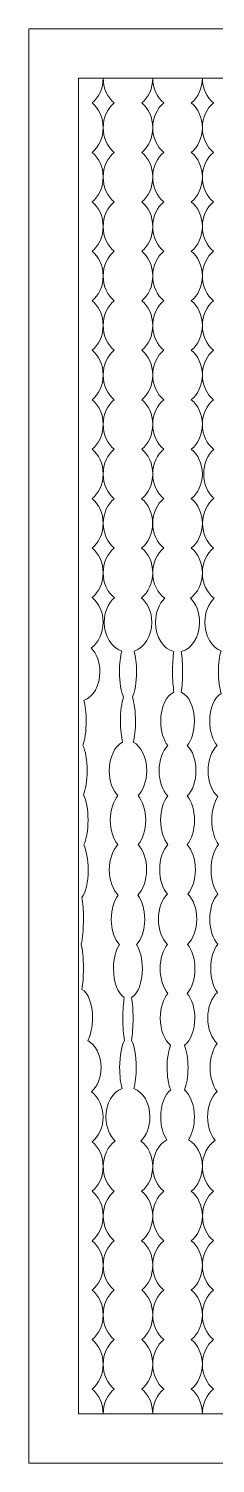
# Model space of a CAD drawing. Header units: inches. Extents: x 0 to 300, y 0 to 290.
# Drawn here: x 0 to 37.6, y 0 to 290 of the extents above; entities that cross this region are included whole.
import ezdxf

# ---------------------------------------------------------------- set-up
doc = ezdxf.new("R2010")
doc.units = ezdxf.units.IN
doc.header["$MEASUREMENT"] = 0
doc.layers.add('Layer 1', color=7, linetype='Continuous')

# ---------------------------------------------------------------- blocks, each defined once
blk = doc.blocks.new('block 3')
at = {"layer": 'Layer 1', "lineweight": 0}
blk.add_lwpolyline([(0, 290), (300, 290), (300, 0), (0, 0), (0, 290)], dxfattribs=at)
for points, knots in [([(12.76482963562012, 15), (14.11207962036133, 16.07492065429688), (15, 17.91302490234375), (15, 20), (15, 22.08697509765625), (14.11207962036133, 23.92507934570312), (12.76482963562012, 25), (14.11207962036133, 26.07492065429688), (15, 27.91302490234375), (15, 30), (15, 32.08697509765625), (14.11207962036133, 33.92507934570312), (12.76482963562012, 35), (14.11207962036133, 36.07492065429688), (15, 37.91302490234375), (15, 40), (15, 42.08697509765625), (14.11207962036133, 43.92507934570312), (12.76482963562012, 45), (14.11207962036133, 46.07492065429688), (15, 47.91302490234375), (15, 50), (15, 52.08697509765625), (14.11207962036133, 53.92507934570312), (12.76482963562012, 55), (14.11207962036133, 56.07492065429688), (15, 57.91302490234375), (15, 60), (15, 62.08697509765625), (14.11207962036133, 63.92507934570312), (12.76482963562012, 65), (14.11207962036133, 66.07492065429688), (15, 67.91302490234375), (15, 70), (15, 72.14881896972656), (14.05865955352783, 74.0338134765625), (12.64383983612061, 75.09355163574219), (13.82238006591797, 76.17967224121094), (14.59214973449707, 77.97238159179688), (14.59214973449707, 80), (14.59214973449707, 82.43341064453125), (13.48342990875244, 84.52847290039062), (11.89001941680908, 85.46986389160156), (12.49797916412354, 86.56991577148438), (12.88234901428223, 88.19151306152344), (12.88234901428223, 90), (12.88234901428223, 92.79122924804688), (11.9667387008667, 95.13729858398438), (10.72661876678467, 95.80772399902344), (10.90545845031738, 96.88929748535156), (11.01567840576172, 98.36860656738281), (11.01567840576172, 100), (11.01567840576172, 102.0760650634766), (10.83718872070312, 103.9058685302734), (10.56590843200684, 104.9830932617188), (10.84626865386963, 106.0555877685547), (11.03135871887207, 107.9020385742188), (11.03135871887207, 110), (11.03135871887207, 111.7341766357422), (10.90489864349365, 113.2964935302734), (10.7026891708374, 114.3919067382812), (11.44512939453125, 115.2531280517578), (11.97253894805908, 117.4392242431641), (11.97253894805908, 120), (11.97253894805908, 122.0926818847656), (11.62032890319824, 123.9351348876953), (11.0863790512085, 125.0088043212891), (11.61123943328857, 126.0849456787109), (11.95685863494873, 127.9187164306641), (11.95685863494873, 130), (11.95685863494873, 132.1607055664062), (11.58435821533203, 134.0546569824219), (11.0255184173584, 135.1110534667969), (11.47531890869141, 136.1988677978516), (11.7686185836792, 137.9832305908203), (11.7686185836792, 140), (11.7686185836792, 142.1691741943359), (11.42930889129639, 144.0694732666016), (10.92092895507812, 145.1234283447266), (11.32027912139893, 146.2123718261719), (11.58038902282715, 147.9908752441406), (11.58038902282715, 150), (11.58038902282715, 151.6374664306641), (11.40760898590088, 153.1217346191406), (11.12749862670898, 154.2043609619141), (12.97842884063721, 154.8904876708984), (14.34117889404297, 157.2252960205078), (14.34117889404297, 160), (14.34117889404297, 161.9901428222656), (13.64011859893799, 163.7539978027344), (12.56070899963379, 164.8455200195312), (14.02166938781738, 165.8929214477539), (14.99999904632568, 167.8093566894531), (14.99999904632568, 170), (14.99999904632568, 172.0869674682617), (14.11207866668701, 173.9250793457031), (12.76482963562012, 175), (14.11207962036133, 176.0749206542969), (15, 177.9130325317383), (15, 180), (15, 182.0869674682617), (14.11207962036133, 183.9250793457031), (12.76482963562012, 185), (14.11207962036133, 186.0749206542969), (15, 187.9130325317383), (15, 190), (15, 192.0869674682617), (14.11207962036133, 193.9250793457031), (12.76482963562012, 195), (14.11207962036133, 196.0749206542969), (15, 197.9130325317383), (15, 200), (15, 202.0869674682617), (14.11207962036133, 203.9250793457031), (12.76482963562012, 205), (14.11207962036133, 206.0749206542969), (15, 207.9130325317383), (15, 210), (15, 212.0869674682617), (14.11207962036133, 213.9250793457031), (12.76482963562012, 215), (14.11207962036133, 216.0749206542969), (15, 217.9130325317383), (15, 220), (15, 222.0869674682617), (14.11207962036133, 223.9250793457031), (12.76482963562012, 225), (14.11207962036133, 226.0749206542969), (15, 227.913028717041), (15, 230), (15, 232.086971282959), (14.11207962036133, 233.9250793457031), (12.76482963562012, 235), (14.11207962036133, 236.0749206542969), (15, 237.913028717041), (15, 240), (15, 242.086971282959), (14.11207962036133, 243.9250793457031), (12.76482963562012, 245), (14.11207962036133, 246.0749206542969), (15, 247.913028717041), (15, 250), (15, 252.086971282959), (14.11207962036133, 253.9250793457031), (12.76482963562012, 255), (14.11207962036133, 256.0749206542969), (15, 257.913028717041), (15, 260), (15, 262.0869693756104), (14.11207962036133, 263.9250793457031), (12.76482963562012, 265), (14.11207962036133, 266.0749206542969), (15, 267.9130306243896), (15, 270), (15, 272.0869693756104), (14.11207962036133, 273.9250793457031), (12.76482963562012, 275), (14.11207962036133, 276.0749197006226), (15, 277.9130296707153), (15, 280), (15, 277.9130296707153), (15.88792037963867, 276.0749197006226), (17.23517036437988, 275), (15.88792037963867, 273.9250793457031), (15, 272.0869693756104), (15, 270), (15, 267.9130306243896), (15.88792037963867, 266.0749206542969), (17.23517036437988, 265), (15.88792037963867, 263.9250793457031), (15, 262.0869693756104), (15, 260), (15, 257.913028717041), (15.88792037963867, 256.0749206542969), (17.23517036437988, 255), (15.88792037963867, 253.9250793457031), (15, 252.086971282959), (15, 250), (15, 247.913028717041), (15.88792037963867, 246.0749206542969), (17.23517036437988, 245), (15.88792037963867, 243.9250793457031), (15, 242.086971282959), (15, 240), (15, 237.913028717041), (15.88792037963867, 236.0749206542969), (17.23517036437988, 235), (15.88792037963867, 233.9250793457031), (15, 232.086971282959), (15, 230), (15, 227.913028717041), (15.88792037963867, 226.0749206542969), (17.23517036437988, 225), (15.88792037963867, 223.9250793457031), (15, 222.0869674682617), (15, 220), (15, 217.9130325317383), (15.88792037963867, 216.0749206542969), (17.23517036437988, 215), (15.88792037963867, 213.9250793457031), (15, 212.0869674682617), (15, 210), (15, 207.9130325317383), (15.88792037963867, 206.0749206542969), (17.23517036437988, 205), (15.88792037963867, 203.9250793457031), (15, 202.0869674682617), (15, 200), (15, 197.9085311889648), (15.89175987243652, 196.0670013427734), (17.2438907623291, 194.9930572509766), (15.90993118286133, 193.9171752929688), (15.03137111663818, 192.0824890136719), (15.03137111663818, 190), (15.03137111663818, 187.9175186157227), (15.90993118286133, 186.0828170776367), (17.2438907623291, 185.0069427490234), (15.89176082611084, 183.9330062866211), (15.00000095367432, 182.0914764404297), (15.00000095367432, 180), (15.00000095367432, 177.8830184936523), (15.91364097595215, 176.0221099853516), (17.29357147216797, 174.9541091918945), (16.03180122375488, 173.8732299804688), (15.2039213180542, 172.0575714111328), (15.2039213180542, 170), (15.2039213180542, 167.2180938720703), (16.7172908782959, 164.8783721923828), (18.7702808380127, 164.1990509033203), (18.46602058410645, 163.1168823242188), (18.2784309387207, 161.6347961425781), (18.2784309387207, 160), (18.2784309387207, 157.8207397460938), (18.61179161071777, 155.912841796875), (19.1104907989502, 154.8619079589844), (18.72990989685059, 153.7716979980469), (18.48235130310059, 152.0001373291016), (18.48235130310059, 150), (18.48235130310059, 148.3417510986328), (18.65250205993652, 146.8406219482422), (18.92755126953125, 145.7546234130859), (17.3642406463623, 145.0203399658203), (16.2235221862793, 142.7218170166016), (16.2235221862793, 140), (16.2235221862793, 137.8729095458984), (16.92020225524902, 136.0043334960938), (17.97080230712891, 134.9388580322266), (17.03835296630859, 133.856201171875), (16.42744255065918, 132.0479125976562), (16.42744255065918, 130), (16.42744255065918, 127.9492034912109), (17.04007339477539, 126.1387023925781), (17.9747428894043, 125.0565643310547), (16.93100357055664, 123.9903106689453), (16.23920249938965, 122.1240386962891), (16.23920249938965, 120), (16.23920249938965, 117.8326263427734), (16.95951271057129, 115.9336547851562), (18.03904342651367, 114.8791961669922), (17.18667411804199, 113.7904815673828), (16.6313533782959, 112.0107574462891), (16.6313533782959, 110), (16.6313533782959, 107.8065338134766), (17.29218292236328, 105.8879547119141), (18.27858352661133, 104.8414611816406), (17.55562400817871, 103.7496185302734), (17.08625411987305, 101.9876861572266), (17.08625411987305, 100), (17.08625411987305, 97.21101379394531), (18.01033401489258, 94.86648559570312), (19.26240348815918, 94.19389343261719), (19.08063316345215, 93.11216735839844), (18.96860313415527, 91.63218688964844), (18.96860313415527, 90), (18.96860313415527, 88.20011901855469), (19.10483360290527, 86.58535766601562), (19.32058334350586, 85.48561096191406), (18.73430252075195, 84.55198669433594), (18.32546424865723, 82.44706726074219), (18.32546424865723, 80), (18.32546424865723, 78.35530090332031), (18.51015472412109, 76.86515808105469), (18.80926513671875, 75.78132629394531), (16.93797492980957, 75.07752990722656), (15.56467533111572, 72.75572204589844), (15.56467533111572, 70), (15.56467533111572, 67.9957275390625), (16.2911262512207, 66.22099304199219), (17.40727615356445, 65.13134765625), (15.964035987854, 64.07901000976562), (14.99997615814209, 62.17460632324219), (14.99997615814209, 60), (14.99997615814209, 57.91078186035156), (15.88981628417969, 56.07096862792969), (17.2394962310791, 54.99653625488281), (15.89890670776367, 53.921142578125), (15.01566600799561, 52.08473205566406), (15.01566600799561, 50), (15.01566600799561, 47.91526794433594), (15.89890575408936, 46.07887268066406), (17.2394962310791, 45.00346374511719), (15.88981628417969, 43.92903137207031), (14.99997615814209, 42.08921813964844), (14.99997615814209, 40), (14.99997615814209, 37.91302490234375), (15.88789653778076, 36.07492065429688), (17.23514556884766, 35), (15.88789558410645, 33.92507934570312), (14.99997520446777, 32.08697509765625), (14.99997520446777, 30), (14.99997520446777, 27.91302490234375), (15.88789558410645, 26.07492065429688), (17.23514556884766, 25), (15.88789558410645, 23.92507934570312), (14.99997520446777, 22.08697509765625), (14.99997520446777, 20), (14.99997520446777, 17.91302490234375), (15.88789558410645, 16.07492065429688), (17.23514556884766, 15), (15.88789558410645, 13.92507934570312), (14.99997520446777, 12.08697509765625), (14.99997520446777, 10), (14.99997520446777, 10), (24.99997520446777, 10), (24.99997520446777, 10), (24.99997520446777, 12.08697509765625), (24.1120548248291, 13.92507934570312), (22.76480484008789, 15), (24.1120548248291, 16.07492065429688), (24.99997520446777, 17.91302490234375), (24.99997520446777, 20), (24.99997520446777, 22.08697509765625), (24.1120548248291, 23.92507934570312), (22.76480484008789, 25), (24.1120548248291, 26.07492065429688), (24.99997520446777, 27.91302490234375), (24.99997520446777, 30), (24.99997520446777, 32.08697509765625), (24.1120548248291, 33.92507934570312), (22.76480484008789, 35), (24.1120548248291, 36.07492065429688), (24.99997520446777, 37.91302490234375), (24.99997520446777, 40), (24.99997520446777, 42.08921813964844), (24.11013603210449, 43.92903137207031), (22.76045608520508, 45.00346374511719), (24.10104560852051, 46.078857421875), (24.98428535461426, 47.91526794433594), (24.98428535461426, 50), (24.98428535461426, 52.08473205566406), (24.10104560852051, 53.92112731933594), (22.76045608520508, 54.99653625488281), (24.11013603210449, 56.07096862792969), (24.99997711181641, 57.91078186035156), (24.99997711181641, 60), (24.99997711181641, 62.17460632324219), (24.03590774536133, 64.07902526855469), (22.59267807006836, 65.13134765625), (23.70881843566895, 66.22099304199219), (24.43527793884277, 67.9957275390625), (24.43527793884277, 70), (24.43527793884277, 72.75572204589844), (23.06197738647461, 75.07752990722656), (21.19068717956543, 75.78132629394531), (21.48980712890625, 76.86517333984375), (21.67448806762695, 78.35530090332031), (21.67448806762695, 80), (21.67448806762695, 82.44706726074219), (21.26564788818359, 84.55197143554688), (20.67936897277832, 85.48561096191406), (20.89511871337891, 86.58535766601562), (21.03134918212891, 88.20013427734375), (21.03134918212891, 90), (21.03134918212891, 91.6322021484375), (20.91931915283203, 93.1121826171875), (20.737548828125, 94.19389343261719), (21.9896183013916, 94.86648559570312), (22.91369819641113, 97.21101379394531), (22.91369819641113, 100), (22.91369819641113, 101.9876861572266), (22.44432830810547, 103.7496337890625), (21.72136878967285, 104.8414611816406), (22.7077693939209, 105.8879547119141), (23.36859893798828, 107.8065185546875), (23.36859893798828, 110), (23.36859893798828, 112.0107421875), (22.81327819824219, 113.7904663085938), (21.96090888977051, 114.8791961669922), (23.04043960571289, 115.9336700439453), (23.76074981689453, 117.8326416015625), (23.76074981689453, 120), (23.76074981689453, 122.1240539550781), (23.06895065307617, 123.9903259277344), (22.02520942687988, 125.0565643310547), (22.95987892150879, 126.1386871337891), (23.572509765625, 127.9491882324219), (23.572509765625, 130), (23.572509765625, 132.0479125976562), (22.96159934997559, 133.856201171875), (22.02915000915527, 134.9388580322266), (23.07975006103516, 136.0043334960938), (23.77643013000488, 137.8729095458984), (23.77643013000488, 140), (23.77643013000488, 142.7218170166016), (22.63570976257324, 145.0203399658203), (21.0723991394043, 145.7546234130859), (21.34744834899902, 146.8406219482422), (21.51759910583496, 148.3417510986328), (21.51759910583496, 150), (21.51759910583496, 152.0001525878906), (21.27005004882812, 153.7717132568359), (20.88945960998535, 154.8619079589844), (21.38814926147461, 155.9128265380859), (21.72151947021484, 157.8207244873047), (21.72151947021484, 160), (21.72151947021484, 161.6347961425781), (21.53392028808594, 163.1168823242188), (21.22966957092285, 164.1990509033203), (23.28265953063965, 164.8783721923828), (24.79603004455566, 167.2180938720703), (24.79603004455566, 170), (24.79603004455566, 172.0575561523438), (23.96814918518066, 173.8732299804688), (22.70638084411621, 174.9541091918945), (24.08631134033203, 176.0221176147461), (24.99995040893555, 177.8830184936523), (24.99995040893555, 180), (24.99995040893555, 182.0914688110352), (24.10819053649902, 183.9329986572266), (22.75605964660645, 185.0069427490234), (24.09001922607422, 186.0828247070312), (24.96858024597168, 187.9175109863281), (24.96858024597168, 190), (24.96858024597168, 192.0824813842773), (24.09002113342285, 193.9171829223633), (22.75605964660645, 194.9930572509766), (24.10819053649902, 196.0669937133789), (24.99995040893555, 197.9085235595703), (24.99995040893555, 200), (24.99995040893555, 202.0869674682617), (24.11203002929688, 203.9250793457031), (22.76478004455566, 205), (24.11203002929688, 206.0749206542969), (24.99995040893555, 207.9130325317383), (24.99995040893555, 210), (24.99995040893555, 212.0869674682617), (24.11203002929688, 213.9250793457031), (22.76478004455566, 215), (24.11203002929688, 216.0749206542969), (24.99995040893555, 217.9130325317383), (24.99995040893555, 220), (24.99995040893555, 222.0869674682617), (24.11203002929688, 223.9250793457031), (22.76478004455566, 225), (24.11203002929688, 226.0749206542969), (24.99995040893555, 227.913028717041), (24.99995040893555, 230), (24.99995040893555, 232.086971282959), (24.11203002929688, 233.9250793457031), (22.76478004455566, 235), (24.11203002929688, 236.0749206542969), (24.99995040893555, 237.913028717041), (24.99995040893555, 240), (24.99995040893555, 242.086971282959), (24.11203002929688, 243.9250793457031), (22.76478004455566, 245), (24.11203002929688, 246.0749206542969), (24.99995040893555, 247.913028717041), (24.99995040893555, 250), (24.99995040893555, 252.086971282959), (24.11203002929688, 253.9250793457031), (22.76478004455566, 255), (24.11203002929688, 256.0749206542969), (24.99995040893555, 257.913028717041), (24.99995040893555, 260), (24.99995040893555, 262.0869693756104), (24.11203002929688, 263.9250793457031), (22.76478004455566, 265), (24.11203002929688, 266.0749206542969), (24.99995040893555, 267.9130306243896), (24.99995040893555, 270), (24.99995040893555, 272.0869693756104), (24.11203002929688, 273.9250793457031), (22.76478004455566, 275), (24.11203002929688, 276.0749197006226), (24.99995040893555, 277.9130296707153), (24.99995040893555, 280), (24.99995040893555, 280), (9.999950408935547, 280), (9.999950408935547, 280), (9.999950408935547, 280), (9.999950408935547, 10), (9.999950408935547, 10), (9.999950408935547, 10), (14.99995040893555, 10), (14.99995040893555, 10), (14.99995040893555, 12.08697509765625), (14.11203002929688, 13.92507934570312), (12.76478004455566, 15), (12.76478004455566, 15), (12.76482963562012, 15), (12.76482963562012, 15)], [0, 0, 0, 0, 1, 1, 1, 2, 2, 2, 3, 3, 3, 4, 4, 4, 5, 5, 5, 6, 6, 6, 7, 7, 7, 8, 8, 8, 9, 9, 9, 10, 10, 10, 11, 11, 11, 12, 12, 12, 13, 13, 13, 14, 14, 14, 15, 15, 15, 16, 16, 16, 17, 17, 17, 18, 18, 18, 19, 19, 19, 20, 20, 20, 21, 21, 21, 22, 22, 22, 23, 23, 23, 24, 24, 24, 25, 25, 25, 26, 26, 26, 27, 27, 27, 28, 28, 28, 29, 29, 29, 30, 30, 30, 31, 31, 31, 32, 32, 32, 33, 33, 33, 34, 34, 34, 35, 35, 35, 36, 36, 36, 37, 37, 37, 38, 38, 38, 39, 39, 39, 40, 40, 40, 41, 41, 41, 42, 42, 42, 43, 43, 43, 44, 44, 44, 45, 45, 45, 46, 46, 46, 47, 47, 47, 48, 48, 48, 49, 49, 49, 50, 50, 50, 51, 51, 51, 52, 52, 52, 53, 53, 53, 54, 54, 54, 55, 55, 55, 56, 56, 56, 57, 57, 57, 58, 58, 58, 59, 59, 59, 60, 60, 60, 61, 61, 61, 62, 62, 62, 63, 63, 63, 64, 64, 64, 65, 65, 65, 66, 66, 66, 67, 67, 67, 68, 68, 68, 69, 69, 69, 70, 70, 70, 71, 71, 71, 72, 72, 72, 73, 73, 73, 74, 74, 74, 75, 75, 75, 76, 76, 76, 77, 77, 77, 78, 78, 78, 79, 79, 79, 80, 80, 80, 81, 81, 81, 82, 82, 82, 83, 83, 83, 84, 84, 84, 85, 85, 85, 86, 86, 86, 87, 87, 87, 88, 88, 88, 89, 89, 89, 90, 90, 90, 91, 91, 91, 92, 92, 92, 93, 93, 93, 94, 94, 94, 95, 95, 95, 96, 96, 96, 97, 97, 97, 98, 98, 98, 99, 99, 99, 100, 100, 100, 101, 101, 101, 102, 102, 102, 103, 103, 103, 104, 104, 104, 105, 105, 105, 106, 106, 106, 107, 107, 107, 108, 108, 108, 109, 109, 109, 110, 110, 110, 111, 111, 111, 112, 112, 112, 113, 113, 113, 114, 114, 114, 115, 115, 115, 116, 116, 116, 117, 117, 117, 118, 118, 118, 119, 119, 119, 120, 120, 120, 121, 121, 121, 122, 122, 122, 123, 123, 123, 124, 124, 124, 125, 125, 125, 126, 126, 126, 127, 127, 127, 128, 128, 128, 129, 129, 129, 130, 130, 130, 131, 131, 131, 132, 132, 132, 133, 133, 133, 134, 134, 134, 135, 135, 135, 136, 136, 136, 137, 137, 137, 138, 138, 138, 139, 139, 139, 140, 140, 140, 141, 141, 141, 142, 142, 142, 143, 143, 143, 144, 144, 144, 145, 145, 145, 146, 146, 146, 147, 147, 147, 148, 148, 148, 149, 149, 149, 150, 150, 150, 151, 151, 151, 152, 152, 152, 153, 153, 153, 154, 154, 154, 155, 155, 155, 156, 156, 156, 157, 157, 157, 158, 158, 158, 159, 159, 159, 160, 160, 160, 161, 161, 161, 162, 162, 162, 163, 163, 163, 164, 164, 164, 165, 165, 165, 166, 166, 166, 167, 167, 167, 167]), ([(27.23517036437988, 275), (25.88792037963867, 273.9250793457031), (25, 272.0869693756104), (25, 270), (25, 267.9130306243896), (25.88792037963867, 266.0749206542969), (27.23517036437988, 265), (25.88792037963867, 263.9250793457031), (25, 262.0869693756104), (25, 260), (25, 257.913028717041), (25.88792037963867, 256.0749206542969), (27.23517036437988, 255), (25.88792037963867, 253.9250793457031), (25, 252.086971282959), (25, 250), (25, 247.913028717041), (25.88792037963867, 246.0749206542969), (27.23517036437988, 245), (25.88792037963867, 243.9250793457031), (25, 242.086971282959), (25, 240), (25, 237.913028717041), (25.88792037963867, 236.0749206542969), (27.23517036437988, 235), (25.88792037963867, 233.9250793457031), (25, 232.086971282959), (25, 230), (25, 227.913028717041), (25.88792037963867, 226.0749206542969), (27.23517036437988, 225), (25.88792037963867, 223.9250793457031), (25, 222.0869674682617), (25, 220), (25, 217.9130325317383), (25.88792037963867, 216.0749206542969), (27.23517036437988, 215), (25.88792037963867, 213.9250793457031), (25, 212.0869674682617), (25, 210), (25, 207.9130325317383), (25.88792037963867, 206.0749206542969), (27.23517036437988, 205), (25.88792037963867, 203.9250793457031), (25, 202.0869674682617), (25, 200), (25, 197.9130325317383), (25.88792037963867, 196.0749206542969), (27.23517036437988, 195), (25.88792037963867, 193.9250793457031), (25, 192.0869674682617), (25, 190), (25, 187.9130325317383), (25.88792037963867, 186.0749206542969), (27.23517036437988, 185), (25.88792037963867, 183.9250793457031), (25, 182.0869674682617), (25, 180), (25, 177.8253936767578), (25.96406936645508, 175.9209823608398), (27.40729904174805, 174.86865234375), (26.29115867614746, 173.7790145874023), (25.56469917297363, 172.0042724609375), (25.56469917297363, 170), (25.56469917297363, 167.029296875), (27.16062927246094, 164.5628509521484), (29.25590896606445, 164.0840682983398), (29.08737945556641, 163.0130386352539), (28.98429870605469, 161.5776214599609), (28.98429870605469, 160), (28.98429870605469, 158.3944549560547), (29.09104919433594, 156.9361877441406), (29.26491928100586, 155.8594055175781), (27.74051856994629, 155.2665405273438), (26.59998893737793, 152.8683166503906), (26.59998893737793, 150), (26.59998893737793, 147.9745330810547), (27.16870880126953, 146.1834869384766), (28.03972816467285, 145.0970153808594), (26.98695755004883, 144.0379180908203), (26.28626823425293, 142.1511688232422), (26.28626823425293, 140), (26.28626823425293, 137.8522338867188), (26.9847583770752, 135.9680328369141), (28.03474807739258, 134.9080047607422), (27.15742874145508, 133.8220520019531), (26.58430862426758, 132.0285797119141), (26.58430862426758, 130), (26.58430862426758, 127.9507904052734), (27.16912841796875, 126.1415252685547), (28.06158828735352, 125.0590972900391), (27.06006813049316, 123.9932708740234), (26.39606857299805, 122.125732421875), (26.39606857299805, 120), (26.39606857299805, 117.9630126953125), (27.00577926635742, 116.1631317138672), (27.93792915344238, 115.0785522460938), (26.85126876831055, 114.0160980224609), (26.12939834594727, 112.1387176513672), (26.12939834594727, 110), (26.12939834594727, 107.8417358398438), (26.8645191192627, 105.9496307373047), (27.96779823303223, 104.8925323486328), (27.07352828979492, 103.8050537109375), (26.49018859863281, 102.0189819335938), (26.49018859863281, 100), (26.49018859863281, 97.9066162109375), (27.11731910705566, 96.06361389160156), (28.06792831420898, 94.99009704589844), (27.135498046875, 93.91380310058594), (26.52155876159668, 92.08058166503906), (26.52155876159668, 90), (26.52155876159668, 87.54324340820312), (27.37757873535156, 85.43135070800781), (28.60318946838379, 84.50335693359375), (28.16358947753906, 83.40385437011719), (27.88625907897949, 81.79386901855469), (27.88625907897949, 80), (27.88625907897949, 78.19590759277344), (28.1667594909668, 76.57778930664062), (28.61071968078613, 75.47789001464844), (27.42555999755859, 74.54042053222656), (26.59997940063477, 72.44033813476562), (26.59997940063477, 70), (26.59997940063477, 68.15260314941406), (27.07309913635254, 66.50021362304688), (27.81719017028809, 65.39956665039062), (26.14949989318848, 64.42695617675781), (24.99998092651367, 62.37457275390625), (24.99998092651367, 60), (24.99998092651367, 57.91302490234375), (25.88790130615234, 56.07492065429688), (27.23515129089355, 55), (25.88790130615234, 53.92507934570312), (24.99998092651367, 52.08697509765625), (24.99998092651367, 50), (24.99998092651367, 47.91302490234375), (25.88790130615234, 46.07492065429688), (27.23515129089355, 45), (25.88790130615234, 43.92507934570312), (24.99998092651367, 42.08697509765625), (24.99998092651367, 40), (24.99998092651367, 37.91302490234375), (25.88790130615234, 36.07492065429688), (27.23515129089355, 35), (25.88790130615234, 33.92507934570312), (24.99998092651367, 32.08697509765625), (24.99998092651367, 30), (24.99998092651367, 27.91302490234375), (25.88790130615234, 26.07492065429688), (27.23515129089355, 25), (25.88790130615234, 23.92507934570312), (24.99998092651367, 22.08697509765625), (24.99998092651367, 20), (24.99998092651367, 17.91302490234375), (25.88790130615234, 16.07492065429688), (27.23515129089355, 15), (25.88790130615234, 13.92507934570312), (24.99998092651367, 12.08697509765625), (24.99998092651367, 10), (24.99998092651367, 10), (34.99998092651367, 10), (34.99998092651367, 10), (34.99998092651367, 12.08697509765625), (34.112060546875, 13.92507934570312), (32.76481246948242, 15), (34.112060546875, 16.07492065429688), (34.99998092651367, 17.91302490234375), (34.99998092651367, 20), (34.99998092651367, 22.08697509765625), (34.112060546875, 23.92507934570312), (32.76481246948242, 25), (34.112060546875, 26.07492065429688), (34.99998092651367, 27.91302490234375), (34.99998092651367, 30), (34.99998092651367, 32.08697509765625), (34.112060546875, 33.92507934570312), (32.76481246948242, 35), (34.112060546875, 36.07492065429688), (34.99998092651367, 37.91302490234375), (34.99998092651367, 40), (34.99998092651367, 42.08697509765625), (34.112060546875, 43.92507934570312), (32.76481246948242, 45), (34.112060546875, 46.07492065429688), (34.99998092651367, 47.91302490234375), (34.99998092651367, 50), (34.99998092651367, 52.08697509765625), (34.112060546875, 53.92507934570312), (32.76481246948242, 55), (34.112060546875, 56.07492065429688), (34.99998092651367, 57.91302490234375), (34.99998092651367, 60), (34.99998092651367, 62.37457275390625), (33.85046005249023, 64.42697143554688), (32.18276977539062, 65.39956665039062), (32.92686080932617, 66.50019836425781), (33.39997863769531, 68.15260314941406), (33.39997863769531, 70), (33.39997863769531, 72.44035339355469), (32.57440948486328, 74.54042053222656), (31.38923835754395, 75.47789001464844), (31.83319854736328, 76.57778930664062), (32.11369705200195, 78.19590759277344), (32.11369705200195, 80), (32.11369705200195, 81.79385375976562), (31.83636665344238, 83.40385437011719), (31.39676666259766, 84.50335693359375), (32.62238693237305, 85.43135070800781), (33.47839736938477, 87.54324340820312), (33.47839736938477, 90), (33.47839736938477, 92.08058166503906), (32.86445617675781, 93.91380310058594), (31.93202781677246, 94.99009704589844), (32.88263702392578, 96.06361389160156), (33.50976943969727, 97.90660095214844), (33.50976943969727, 100), (33.50976943969727, 102.0189819335938), (32.92642974853516, 103.8050537109375), (32.03215789794922, 104.8925323486328), (33.13543701171875, 105.9496307373047), (33.87055969238281, 107.8417358398438), (33.87055969238281, 110), (33.87055969238281, 112.1387329101562), (33.14868927001953, 114.0160827636719), (32.06203079223633, 115.0785522460938), (32.99419021606445, 116.1631164550781), (33.60388946533203, 117.9630279541016), (33.60388946533203, 120), (33.60388946533203, 122.125732421875), (32.93989944458008, 123.9932556152344), (31.93836975097656, 125.0590972900391), (32.83082962036133, 126.1415100097656), (33.4156494140625, 127.9507904052734), (33.4156494140625, 130), (33.4156494140625, 132.0285949707031), (32.8425407409668, 133.8220520019531), (31.9652099609375, 134.9080047607422), (33.01520156860352, 135.9680328369141), (33.71369171142578, 137.8522186279297), (33.71369171142578, 140), (33.71369171142578, 142.1511688232422), (33.01299285888672, 144.0379333496094), (31.96023178100586, 145.0970153808594), (32.83124160766602, 146.1834869384766), (33.39997100830078, 147.9745330810547), (33.39997100830078, 150), (33.39997100830078, 152.8683166503906), (32.25944137573242, 155.2665405273438), (30.73504066467285, 155.8594055175781), (30.90890121459961, 156.9361877441406), (31.01566123962402, 158.3944396972656), (31.01566123962402, 160), (31.01566123962402, 161.57763671875), (30.9125919342041, 163.0130386352539), (30.74405097961426, 164.0840682983398), (32.83934020996094, 164.562858581543), (34.43526077270508, 167.0293121337891), (34.43526077270508, 170), (34.43526077270508, 172.0042724609375), (33.70880889892578, 173.7790069580078), (32.59265899658203, 174.86865234375), (34.0359001159668, 175.9209823608398), (34.99995803833008, 177.8253936767578), (34.99995803833008, 180), (34.99995803833008, 182.0869674682617), (34.11203765869141, 183.9250793457031), (32.76478958129883, 185), (34.11203765869141, 186.0749206542969), (34.99995803833008, 187.9130325317383), (34.99995803833008, 190), (34.99995803833008, 192.0869674682617), (34.11203765869141, 193.9250793457031), (32.76478958129883, 195), (34.11203765869141, 196.0749206542969), (34.99995803833008, 197.9130325317383), (34.99995803833008, 200), (34.99995803833008, 202.0869674682617), (34.11203765869141, 203.9250793457031), (32.76478958129883, 205), (34.11203765869141, 206.0749206542969), (34.99995803833008, 207.9130325317383), (34.99995803833008, 210), (34.99995803833008, 212.0869674682617), (34.11203765869141, 213.9250793457031), (32.76478958129883, 215), (34.11203765869141, 216.0749206542969), (34.99995803833008, 217.9130325317383), (34.99995803833008, 220), (34.99995803833008, 222.0869674682617), (34.11203765869141, 223.9250793457031), (32.76478958129883, 225), (34.11203765869141, 226.0749206542969), (34.99995803833008, 227.913028717041), (34.99995803833008, 230), (34.99995803833008, 232.086971282959), (34.11203765869141, 233.9250793457031), (32.76478958129883, 235), (34.11203765869141, 236.0749206542969), (34.99995803833008, 237.913028717041), (34.99995803833008, 240), (34.99995803833008, 242.086971282959), (34.11203765869141, 243.9250793457031), (32.76478958129883, 245), (34.11203765869141, 246.0749206542969), (34.99995803833008, 247.913028717041), (34.99995803833008, 250), (34.99995803833008, 252.086971282959), (34.11203765869141, 253.9250793457031), (32.76478958129883, 255), (34.11203765869141, 256.0749206542969), (34.99995803833008, 257.913028717041), (34.99995803833008, 260), (34.99995803833008, 262.0869693756104), (34.11203765869141, 263.9250793457031), (32.76478958129883, 265), (34.11203765869141, 266.0749206542969), (34.99995803833008, 267.9130306243896), (34.99995803833008, 270), (34.99995803833008, 272.0869693756104), (34.11203765869141, 273.9250793457031), (32.76478958129883, 275), (34.11203765869141, 276.0749197006226), (34.99995803833008, 277.9130296707153), (34.99995803833008, 280), (34.99995803833008, 277.9130296707153), (35.88787841796875, 276.0749197006226), (37.23512649536133, 275), (35.88787841796875, 273.9250793457031), (34.99995803833008, 272.0869693756104), (34.99995803833008, 270), (34.99995803833008, 267.9130306243896), (35.88787841796875, 266.0749206542969), (37.23512649536133, 265), (35.88787841796875, 263.9250793457031), (34.99995803833008, 262.0869693756104), (34.99995803833008, 260), (34.99995803833008, 257.913028717041), (35.88787841796875, 256.0749206542969), (37.23512649536133, 255), (35.88787841796875, 253.9250793457031), (34.99995803833008, 252.086971282959), (34.99995803833008, 250), (34.99995803833008, 247.913028717041), (35.88787841796875, 246.0749206542969), (37.23512649536133, 245), (35.88787841796875, 243.9250793457031), (34.99995803833008, 242.086971282959), (34.99995803833008, 240), (34.99995803833008, 237.9107818603516), (35.88979721069336, 236.0709686279297), (37.23947906494141, 234.9965286254883), (35.89888763427734, 233.9211273193359), (35.01564788818359, 232.0847282409668), (35.01564788818359, 230), (35.01564788818359, 227.9152717590332), (35.89888763427734, 226.0788688659668), (37.23947906494141, 225.0034713745117), (35.88980102539062, 223.9290390014648), (34.99995803833008, 222.0892181396484), (34.99995803833008, 220), (34.99995803833008, 217.9130325317383), (35.88787841796875, 216.0749206542969), (37.23512649536133, 215), (35.88787841796875, 213.9250793457031), (34.99995803833008, 212.0869674682617), (34.99995803833008, 210), (34.99995803833008, 207.873420715332), (35.92190933227539, 206.005241394043), (37.31232833862305, 204.9396286010742), (36.07641983032227, 203.8570556640625), (35.26662826538086, 202.0484085083008), (35.26662826538086, 200), (35.26662826538086, 197.9450302124023), (36.08161926269531, 196.1313400268555), (37.32423782348633, 195.0499801635742), (35.95437622070312, 193.9826431274414), (35.04701614379883, 192.1196823120117), (35.04701614379883, 190), (35.04701614379883, 187.9197616577148), (35.92091751098633, 186.0867919921875), (37.24824523925781, 185.0104293823242), (35.89364624023438, 183.9369888305664), (34.99995422363281, 182.0937423706055), (34.99995422363281, 180), (34.99995422363281, 177.8358383178711), (35.95477294921875, 175.9392929077148), (37.38648223876953, 174.8838806152344), (36.24555206298828, 173.7955932617188), (35.50192260742188, 172.0136337280273), (35.50192260742188, 170), (35.50192260742188, 167.2612991333008), (36.87750244140625, 164.9511566162109), (38.7573127746582, 164.2319030761719), (38.44193267822266, 163.14697265625), (38.24702453613281, 161.6513977050781), (38.24702453613281, 160), (38.24702453613281, 158.2829742431641), (38.45774459838867, 156.7343902587891), (38.79548645019531, 155.6407165527344), (37.4415283203125, 154.8031311035156), (36.4744758605957, 152.5937652587891), (36.4744758605957, 150), (36.4744758605957, 147.9752655029297), (37.06376647949219, 146.1847534179688), (37.96638488769531, 145.0981750488281), (36.8729362487793, 144.039306640625), (36.14506530761719, 142.1519622802734), (36.14506530761719, 140), (36.14506530761719, 137.7482757568359), (36.94198608398438, 135.7862548828125), (38.12079620361328, 134.7599487304688), (37.38678741455078, 133.6630859375), (36.9136962890625, 131.9389495849609), (36.9136962890625, 130), (36.9136962890625, 127.9513092041016), (37.44184494018555, 126.1424407958984), (38.24788665771484, 125.0599365234375), (37.34186553955078, 123.9942474365234), (36.74114608764648, 122.1262969970703), (36.74114608764648, 120), (36.74114608764648, 117.9649505615234), (37.29142761230469, 116.1665344238281), (38.13297653198242, 115.0816345214844), (37.14601516723633, 114.0197296142578), (36.49016571044922, 112.1407928466797), (36.49016571044922, 110), (36.49016571044922, 107.8731842041016), (37.13747406005859, 106.0048370361328), (38.11367416381836, 104.9392852783203), (37.24654388427734, 103.8566741943359), (36.67840576171875, 102.0481872558594), (36.67840576171875, 100), (36.67840576171875, 98.02264404296875), (37.20793533325195, 96.26869201660156), (38.02480697631836, 95.17561340332031), (36.87185668945312, 94.13299560546875), (36.09801864624023, 92.20545959472656), (36.09801864624023, 90), (36.09801864624023, 87.81890869140625), (36.8548583984375, 85.90963745117188), (37.98672866821289, 84.85928344726562), (37.12741851806641, 83.76885986328125), (36.56860733032227, 81.99855041503906), (36.56860733032227, 80), (36.56860733032227, 78.00932312011719), (37.12302780151367, 76.24508666992188), (37.97659683227539, 75.15362548828125), (36.82323837280273, 74.10604858398438), (36.05096817016602, 72.19004821777344), (36.05096817016602, 70), (36.05096817016602, 68.06927490234375), (36.65117645263672, 66.35154724121094), (37.58356857299805, 65.25404357910156), (36.04309844970703, 64.23164367675781), (34.9999885559082, 62.26199340820312), (34.9999885559082, 60), (34.9999885559082, 57.90852355957031), (35.89175033569336, 56.06700134277344), (37.24387741088867, 54.99305725097656), (35.90991592407227, 53.91717529296875), (35.03135681152344, 52.08248901367188), (35.03135681152344, 50), (35.03135681152344, 47.91752624511719), (35.90991592407227, 46.08282470703125), (37.24387741088867, 45.00694274902344), (35.89174652099609, 43.93299865722656), (34.9999885559082, 42.09147644042969), (34.9999885559082, 40), (34.9999885559082, 37.91302490234375), (35.88790893554688, 36.07492065429688), (37.23515701293945, 35), (35.88790893554688, 33.92507934570312), (34.9999885559082, 32.08697509765625), (34.9999885559082, 30), (34.9999885559082, 27.91302490234375), (35.88790893554688, 26.07492065429688), (37.23515701293945, 25), (35.88790893554688, 23.92507934570312), (34.9999885559082, 22.08697509765625), (34.9999885559082, 20), (34.9999885559082, 17.91302490234375), (35.88790893554688, 16.07492065429688), (37.23515701293945, 15), (35.88790893554688, 13.92507934570312), (34.9999885559082, 12.08697509765625), (34.9999885559082, 10), (34.9999885559082, 10), (44.9999885559082, 10), (44.9999885559082, 10), (44.9999885559082, 12.08697509765625), (44.11206817626953, 13.92507934570312), (42.76482009887695, 15), (44.11206817626953, 16.07492065429688), (44.9999885559082, 17.91302490234375), (44.9999885559082, 20), (44.9999885559082, 22.08697509765625), (44.11206817626953, 23.92507934570312), (42.76482009887695, 25), (44.11206817626953, 26.07492065429688), (44.9999885559082, 27.91302490234375), (44.9999885559082, 30), (44.9999885559082, 32.08697509765625), (44.11206817626953, 33.92507934570312), (42.76482009887695, 35), (44.11206817626953, 36.07492065429688), (44.9999885559082, 37.91302490234375), (44.9999885559082, 40), (44.9999885559082, 42.09147644042969), (44.10822677612305, 43.93299865722656), (42.75609970092773, 45.00694274902344), (44.09006118774414, 46.08282470703125), (44.96862030029297, 47.91751098632812), (44.96862030029297, 50), (44.96862030029297, 52.08247375488281), (44.09006118774414, 53.91717529296875), (42.75609970092773, 54.99305725097656), (44.10823059082031, 56.06700134277344), (44.9999885559082, 57.90852355957031), (44.9999885559082, 60), (44.9999885559082, 62.26199340820312), (43.95687866210938, 64.23164367675781), (42.41640853881836, 65.25404357910156), (43.34879684448242, 66.35154724121094), (43.94900894165039, 68.06927490234375), (43.94900894165039, 70), (43.94900894165039, 72.19004821777344), (43.17672729492188, 74.10604858398438), (42.02338027954102, 75.15362548828125), (42.87694931030273, 76.24508666992188), (43.43136978149414, 78.00932312011719), (43.43136978149414, 80), (43.43136978149414, 81.99853515625), (42.87255859375, 83.76884460449219), (42.01324844360352, 84.85928344726562), (43.14511871337891, 85.90963745117188), (43.90195846557617, 87.81892395019531), (43.90195846557617, 90), (43.90195846557617, 92.20545959472656), (43.12810897827148, 94.13299560546875), (41.97517013549805, 95.17561340332031), (42.79204177856445, 96.26869201660156), (43.32157135009766, 98.02264404296875), (43.32157135009766, 100), (43.32157135009766, 102.0481872558594), (42.75343322753906, 103.8566741943359), (41.88630294799805, 104.9392852783203), (42.86250305175781, 106.0048522949219), (43.50981140136719, 107.8731994628906), (43.50981140136719, 110), (43.50981140136719, 112.1407928466797), (42.85396194458008, 114.0197143554688), (41.86700057983398, 115.0816345214844), (42.70854949951172, 116.1665344238281), (43.25883102416992, 117.9649505615234), (43.25883102416992, 120), (43.25883102416992, 122.1262817382812), (42.65811157226562, 123.9942321777344), (41.75209045410156, 125.0599365234375), (42.55813217163086, 126.1424560546875), (43.08628082275391, 127.9513244628906), (43.08628082275391, 130), (43.08628082275391, 131.9389495849609), (42.61318969726562, 133.6630859375), (41.87918090820312, 134.7599487304688), (43.05797958374023, 135.7862548828125), (43.85491180419922, 137.7482757568359), (43.85491180419922, 140), (43.85491180419922, 142.1519622802734), (43.12704086303711, 144.039306640625), (42.03359222412109, 145.0981750488281), (42.93621063232422, 146.1847534179688), (43.5255012512207, 147.9752502441406), (43.5255012512207, 150), (43.5255012512207, 152.5937652587891), (42.55844116210938, 154.8031158447266), (41.20449066162109, 155.6407165527344), (41.54224014282227, 156.7344055175781), (41.75295257568359, 158.2829742431641), (41.75295257568359, 160), (41.75295257568359, 161.6513977050781), (41.55804443359375, 163.14697265625), (41.2426643371582, 164.2319030761719), (43.12247467041016, 164.9511642456055), (44.49805450439453, 167.2613067626953), (44.49805450439453, 170), (44.49805450439453, 172.0136413574219), (43.75441360473633, 173.7956008911133), (42.61349487304688, 174.8838806152344), (44.04519653320312, 175.9392929077148), (45.00002288818359, 177.8358306884766), (45.00002288818359, 180), (45.00002288818359, 182.0937423706055), (44.1063346862793, 183.9369888305664), (42.75173187255859, 185.0104293823242), (44.07906341552734, 186.0867919921875), (44.95296096801758, 187.9197616577148), (44.95296096801758, 190), (44.95296096801758, 192.1196823120117), (44.04561233520508, 193.9826278686523), (42.67573928833008, 195.0499801635742), (43.91835784912109, 196.13134765625), (44.73334884643555, 197.9450302124023), (44.73334884643555, 200), (44.73334884643555, 202.0484008789062), (43.92355728149414, 203.857063293457), (42.68764877319336, 204.9396286010742), (44.07806777954102, 206.0052490234375), (45.00001907348633, 207.873420715332), (45.00001907348633, 210), (45.00001907348633, 212.0869674682617), (44.11209869384766, 213.9250793457031), (42.76485061645508, 215), (44.11209869384766, 216.0749206542969), (45.00001907348633, 217.9130325317383), (45.00001907348633, 220), (45.00001907348633, 222.0892181396484), (44.11017990112305, 223.9290313720703), (42.760498046875, 225.0034713745117), (44.10108947753906, 226.0788726806641), (44.98432922363281, 227.9152717590332), (44.98432922363281, 230), (44.98432922363281, 232.0847282409668), (44.10108947753906, 233.9211311340332), (42.760498046875, 234.9965286254883), (44.11017608642578, 236.0709571838379), (45.00001907348633, 237.9107780456543), (45.00001907348633, 240), (45.00001907348633, 242.086971282959), (44.11209869384766, 243.9250793457031), (42.76485061645508, 245), (44.11209869384766, 246.0749206542969), (45.00001907348633, 247.913028717041), (45.00001907348633, 250), (45.00001907348633, 252.086971282959), (44.11209869384766, 253.9250793457031), (42.76485061645508, 255), (44.11209869384766, 256.0749206542969), (45.00001907348633, 257.913028717041), (45.00001907348633, 260), (45.00001907348633, 262.0869693756104), (44.11209869384766, 263.9250793457031), (42.76485061645508, 265), (44.11209869384766, 266.0749206542969), (45.00001907348633, 267.9130306243896), (45.00001907348633, 270), (45.00001907348633, 272.0869693756104), (44.11209869384766, 273.9250793457031), (42.76485061645508, 275), (44.11209869384766, 276.0749197006226), (45.00001907348633, 277.9130296707153), (45.00001907348633, 280), (45.00001907348633, 280), (25.00001907348633, 280), (25.00001907348633, 280), (25.00001907348633, 277.9130296707153), (25.887939453125, 276.0749197006226), (27.23518943786621, 275), (27.23518943786621, 275), (27.23517036437988, 275), (27.23517036437988, 275)], [0, 0, 0, 0, 1, 1, 1, 2, 2, 2, 3, 3, 3, 4, 4, 4, 5, 5, 5, 6, 6, 6, 7, 7, 7, 8, 8, 8, 9, 9, 9, 10, 10, 10, 11, 11, 11, 12, 12, 12, 13, 13, 13, 14, 14, 14, 15, 15, 15, 16, 16, 16, 17, 17, 17, 18, 18, 18, 19, 19, 19, 20, 20, 20, 21, 21, 21, 22, 22, 22, 23, 23, 23, 24, 24, 24, 25, 25, 25, 26, 26, 26, 27, 27, 27, 28, 28, 28, 29, 29, 29, 30, 30, 30, 31, 31, 31, 32, 32, 32, 33, 33, 33, 34, 34, 34, 35, 35, 35, 36, 36, 36, 37, 37, 37, 38, 38, 38, 39, 39, 39, 40, 40, 40, 41, 41, 41, 42, 42, 42, 43, 43, 43, 44, 44, 44, 45, 45, 45, 46, 46, 46, 47, 47, 47, 48, 48, 48, 49, 49, 49, 50, 50, 50, 51, 51, 51, 52, 52, 52, 53, 53, 53, 54, 54, 54, 55, 55, 55, 56, 56, 56, 57, 57, 57, 58, 58, 58, 59, 59, 59, 60, 60, 60, 61, 61, 61, 62, 62, 62, 63, 63, 63, 64, 64, 64, 65, 65, 65, 66, 66, 66, 67, 67, 67, 68, 68, 68, 69, 69, 69, 70, 70, 70, 71, 71, 71, 72, 72, 72, 73, 73, 73, 74, 74, 74, 75, 75, 75, 76, 76, 76, 77, 77, 77, 78, 78, 78, 79, 79, 79, 80, 80, 80, 81, 81, 81, 82, 82, 82, 83, 83, 83, 84, 84, 84, 85, 85, 85, 86, 86, 86, 87, 87, 87, 88, 88, 88, 89, 89, 89, 90, 90, 90, 91, 91, 91, 92, 92, 92, 93, 93, 93, 94, 94, 94, 95, 95, 95, 96, 96, 96, 97, 97, 97, 98, 98, 98, 99, 99, 99, 100, 100, 100, 101, 101, 101, 102, 102, 102, 103, 103, 103, 104, 104, 104, 105, 105, 105, 106, 106, 106, 107, 107, 107, 108, 108, 108, 109, 109, 109, 110, 110, 110, 111, 111, 111, 112, 112, 112, 113, 113, 113, 114, 114, 114, 115, 115, 115, 116, 116, 116, 117, 117, 117, 118, 118, 118, 119, 119, 119, 120, 120, 120, 121, 121, 121, 122, 122, 122, 123, 123, 123, 124, 124, 124, 125, 125, 125, 126, 126, 126, 127, 127, 127, 128, 128, 128, 129, 129, 129, 130, 130, 130, 131, 131, 131, 132, 132, 132, 133, 133, 133, 134, 134, 134, 135, 135, 135, 136, 136, 136, 137, 137, 137, 138, 138, 138, 139, 139, 139, 140, 140, 140, 141, 141, 141, 142, 142, 142, 143, 143, 143, 144, 144, 144, 145, 145, 145, 146, 146, 146, 147, 147, 147, 148, 148, 148, 149, 149, 149, 150, 150, 150, 151, 151, 151, 152, 152, 152, 153, 153, 153, 154, 154, 154, 155, 155, 155, 156, 156, 156, 157, 157, 157, 158, 158, 158, 159, 159, 159, 160, 160, 160, 161, 161, 161, 162, 162, 162, 163, 163, 163, 164, 164, 164, 165, 165, 165, 166, 166, 166, 167, 167, 167, 168, 168, 168, 169, 169, 169, 170, 170, 170, 171, 171, 171, 172, 172, 172, 173, 173, 173, 174, 174, 174, 175, 175, 175, 176, 176, 176, 177, 177, 177, 178, 178, 178, 179, 179, 179, 180, 180, 180, 181, 181, 181, 182, 182, 182, 183, 183, 183, 184, 184, 184, 185, 185, 185, 186, 186, 186, 187, 187, 187, 188, 188, 188, 189, 189, 189, 190, 190, 190, 191, 191, 191, 192, 192, 192, 193, 193, 193, 194, 194, 194, 195, 195, 195, 196, 196, 196, 197, 197, 197, 198, 198, 198, 199, 199, 199, 200, 200, 200, 201, 201, 201, 202, 202, 202, 203, 203, 203, 204, 204, 204, 205, 205, 205, 206, 206, 206, 207, 207, 207, 208, 208, 208, 209, 209, 209, 210, 210, 210, 211, 211, 211, 212, 212, 212, 213, 213, 213, 214, 214, 214, 215, 215, 215, 216, 216, 216, 217, 217, 217, 218, 218, 218, 219, 219, 219, 220, 220, 220, 220])]:
    blk.add_open_spline(points, degree=3, knots=knots, dxfattribs=at)
blk = doc.blocks.new('block 2')
at = {"layer": 'Layer 1'}
blk.add_blockref('block 3', (0, 0), dxfattribs=at)

msp = doc.modelspace()

# ---------------------------------------------------------------- block references
at = {"layer": 'Layer 1'}
msp.add_blockref('block 2', (0, 0), dxfattribs=at)

doc.saveas('drawing.dxf')
